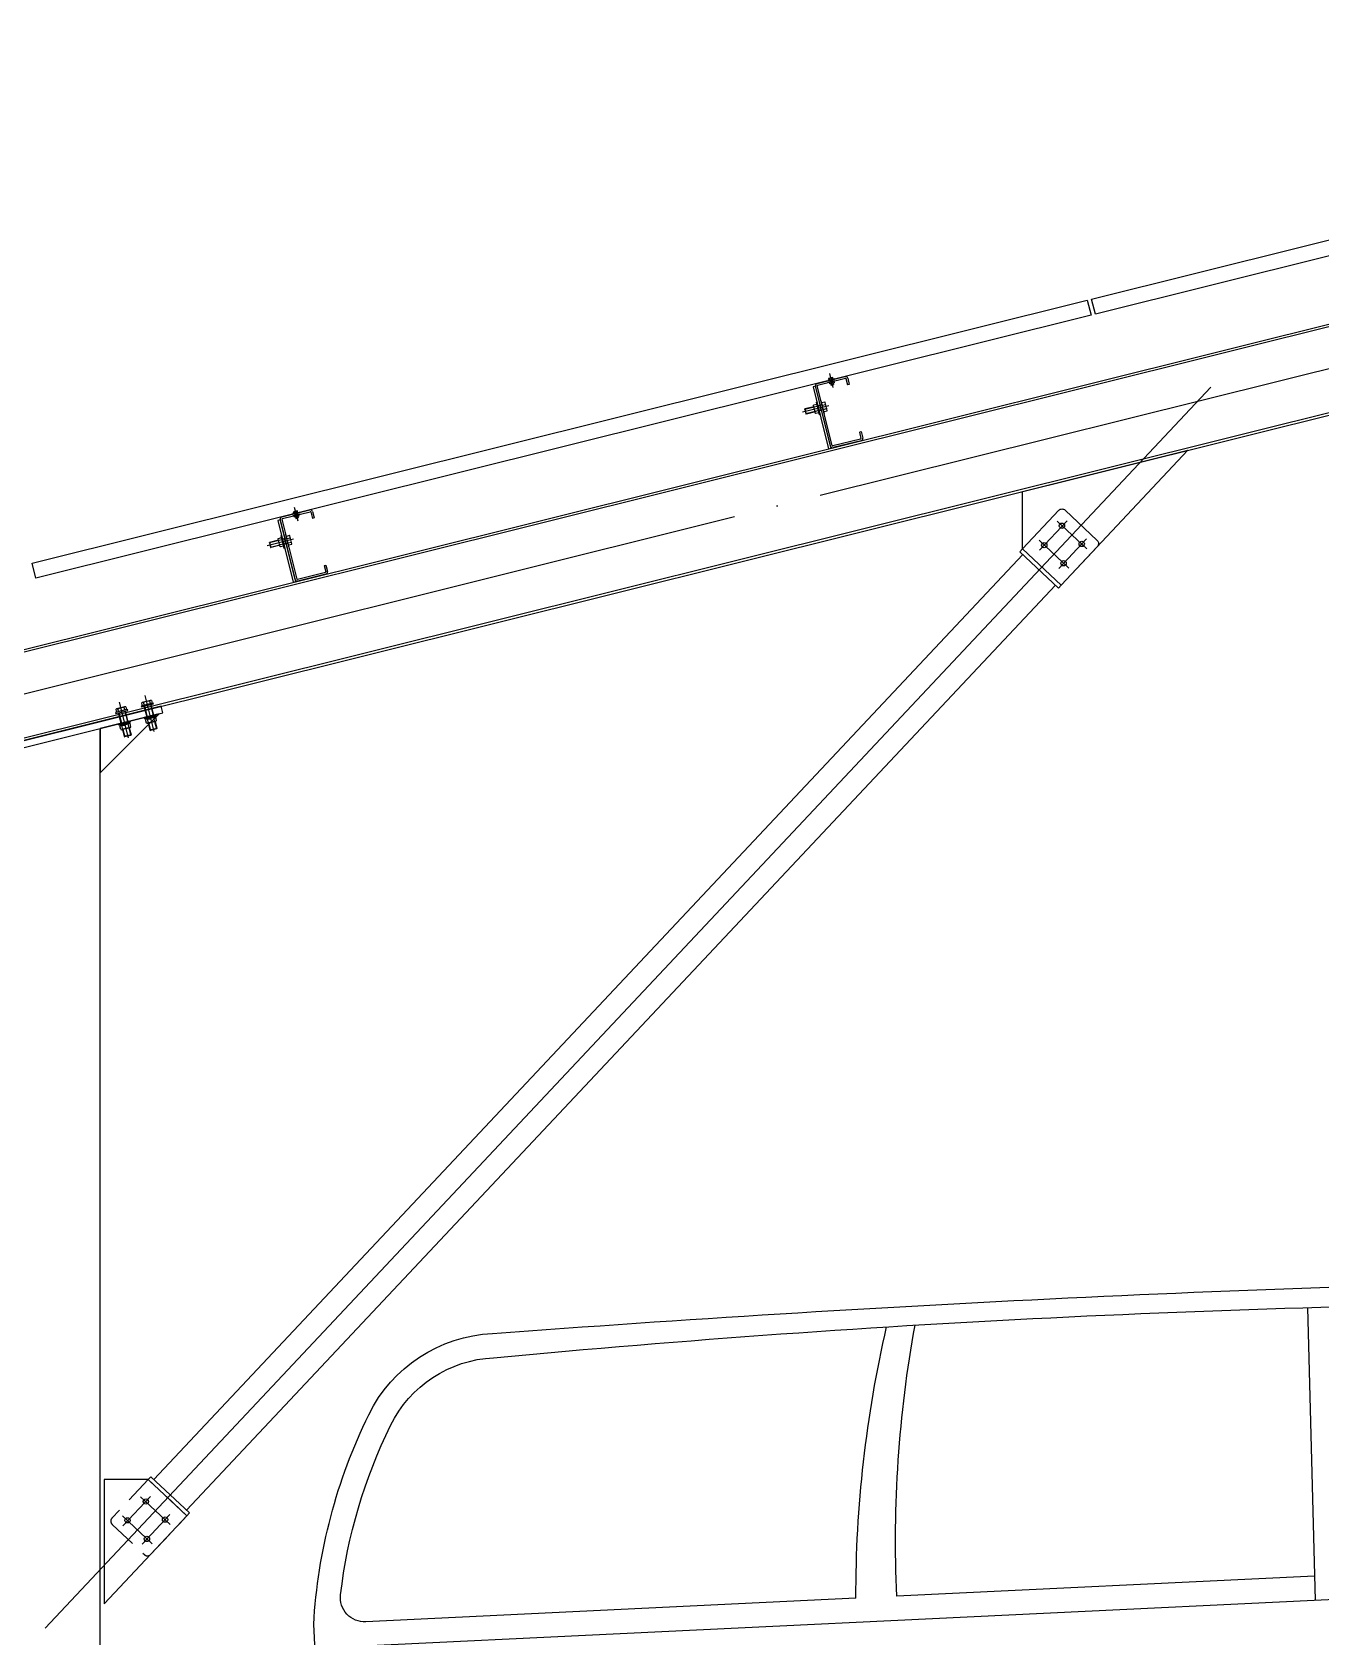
# Model space of a CAD drawing. Header units: millimetres. Extents: x 10297564 to 11610295, y -9287743 to -8409454.
# Drawn here: x 10685018 to 10694441, y -9240458 to -9228722 of the extents above; entities that cross this region are included whole.
import ezdxf

# ---------------------------------------------------------------- set-up
doc = ezdxf.new("R2010")
doc.units = ezdxf.units.MM
doc.header["$LTSCALE"] = 100
for name, pattern in [('CEN', [62, 60, -1, 0, -1]), ('CEN1', [22, 15, -3, 1, -3]), ('HIDDEN2', [4.7625, 3.175, -1.5875])]:
    doc.linetypes.add(name, pattern=pattern)
for name, color, linetype in [('0-TEXT', 7, 'Continuous'), ('BOLT', 210, 'Continuous'), ('CEN', 1, 'CEN1'), ('dim', 7, 'Continuous'), ('H형강', 3, 'Continuous'), ('module', 5, 'Continuous'), ('PLATE', 6, 'Continuous'), ('TEXTLINE', 1, 'Continuous'), ('원형강관', 4, 'Continuous'), ('태양광', 255, 'Continuous')]:
    doc.layers.add(name, color=color, linetype=linetype)
doc.styles.add('돋음', font='Dotum.ttf')
doc.dimstyles.new('NDIM-150', dxfattribs={"dimscale": 75, "dimtxt": 3.5, "dimasz": 1, "dimexe": 2, "dimexo": 1, "dimgap": 1, "dimtad": 1, "dimdec": 0, "dimzin": 0, "dimdsep": 46, "dimtxsty": '돋음', "dimblk": 'dotk', "dimcen": 2, "dimdle": 2, "dimclrd": 4, "dimclre": 4, "dimclrt": 7, "dimadec": 0, "dimazin": 0, "dimtfac": 1, "dimtdec": 0, "dimtix": 1, "dimtmove": 2, "dimatfit": 3, "dimldrblk": 'DIMDOT', "dimfxl": 1, "dimtolj": 1, "dimtzin": 0, "dimlwd": -1, "dimlwe": -1, "dimarcsym": 0})

# ---------------------------------------------------------------- blocks, each defined once
blk = doc.blocks.new('A$C2c34d84e')
for p, q in [((1780.6, 2042.6), (1794.6, 1378.9)), ((1793.5, 1433.9), (2741.1, 1433.9)), ((2834.1, 1433.9), (3945.8, 1433.9)), ((4064.2, 1433.9), (4064.2, 1031.6)), ((49.5, 1378.9), (4064.2, 1378.9))]:
    blk.add_line(p, q)
for centre, radius, start, end in [((2321.8, -45365.5), 47456.1, 88.42278, 91.57722), ((2321.8, -26277.2), 28325, 87.3569, 92.6431), ((26.7, 1431.1), 2714.4, 0.0591, 13.0865), ((122.6, 1307.7), 2714.4, 2.6636, 15.7561), ((3628, 1742.8), 329.9, 28.9408, 90), ((3628, 1742.8), 274.9, 28.9408, 90), ((2835.4, 1304.5), 1235.5, 6.0088, 28.9408), ((2835.4, 1304.5), 1180.5, 9.4251, 28.9408), ((3945.8, 1488.8), 55, 270, 9.4251)]:
    blk.add_arc(centre, radius, start, end)
blk = doc.blocks.new('A$C408A3C2D')
at = {"layer": '0-TEXT', "color": 1}
for p, q in [((0.9, 15.4), (0, 8.2)), ((2, 8), (0, 8.2)), ((1.9, 7.4), (0.9, 0)), ((1.9, 7.4), (3.9, 7.2)), ((2.9, 15.4), (2, 8)), ((2.9, 0), (3.9, 7.2))]:
    blk.add_line(p, q, dxfattribs=at)
for points in [[(2.9, 7.3), (2.9, 15.4), (0.9, 15.4)], [(0.9, 8.1), (0.9, 0), (2.9, 0)]]:
    blk.add_lwpolyline(points, dxfattribs=at)
blk = doc.blocks.new('M16-70L-1')
at = {"layer": 'BOLT', "color": 8}
for p, q in [((-50731.9, 395004), (-50729.8, 394998)), ((-50712, 395012.1), (-50730.1, 395005.5)), ((-50707.4, 395006.2), (-50729.8, 394998)), ((-50727.9, 395006.3), (-50725.5, 394999.6)), ((-50725.4, 394997.4), (-50716.8, 394973.9)), ((-50724.4, 394997.7), (-50715.8, 394974.2)), ((-50714.2, 395011.3), (-50711.8, 395004.6)), ((-50711.4, 395002.5), (-50702.8, 394979)), ((-50710.4, 395002.8), (-50701.8, 394979.3)), ((-50709.6, 395012.1), (-50707.4, 395006.2)), ((-50696.5, 394976.2), (-50718.9, 394968)), ((-50716, 394960), (-50718.9, 394968)), ((-50716.1, 394971.9, 0), (-50716.1, 394971.9, 0)), ((-50715.1, 394972.2, 0), (-50715.1, 394972.2, 0)), ((-50711.3, 394960.8), (-50714.5, 394969.6)), ((-50695.5, 394966.5), (-50713.5, 394960)), ((-50712, 394960.5, 0), (-50706.4, 394945.1)), ((-50711, 394960.9, 0), (-50705, 394944.4)), ((-50702.1, 394977, 0), (-50702.1, 394977, 0)), ((-50701.1, 394977.3, 0), (-50701.1, 394977.3, 0)), ((-50697.6, 394965.8), (-50700.8, 394974.6)), ((-50698, 394965.6, 0), (-50692, 394949.2)), ((-50697, 394966, 0), (-50691.3, 394950.5)), ((-50693.6, 394968.1), (-50696.5, 394976.2)), ((-50691.3, 394950.5), (-50706.4, 394945.1)), ((-50706.4, 394945.1), (-50705, 394944.4)), ((-50692, 394949.2), (-50705, 394944.4)), ((-50691.3, 394950.5), (-50692, 394949.2))]:
    blk.add_line(p, q, dxfattribs=at)
for points in [[(-50731.8, 394997.3), (-50731, 394995.3), (-50704.7, 395004.9), (-50705.5, 395006.9)], [(-50722.5, 394971.8), (-50721.8, 394969.8), (-50695.4, 394979.4), (-50696.2, 394981.4)]]:
    blk.add_lwpolyline(points, close=True, dxfattribs=at)
for centre, radius, start, end in [((-50728.8, 395002.2), 3.57, 71.1418, 150.2499), ((-50709.2, 394976.3), 34.6, 97.717, 122.2531), ((-50710.8, 395008.7), 3.57, 69.7253, 148.8334), ((-50714.7, 394963.3), 3.57, 249.7253, 328.8334), ((-50716.3, 394995.8), 34.6, 277.717, 302.2531), ((-50696.7, 394969.9), 3.57, 251.1418, 330.2499)]:
    blk.add_arc(centre, radius, start, end, dxfattribs=at)
at = {"layer": 'CEN'}
blk.add_line((-50725.7, 395021.7), (-50697, 394942.8, 0), dxfattribs=at)
at = {"layer": 'BOLT', "color": 8, "xscale": 1.333333333333333, "yscale": 1.333333333333333, "zscale": 1.333333333333333, "rotation": 289.9875833299714}
blk.add_blockref('A$C408A3C2D', (-50718.8, 394972.2), dxfattribs=at)
blk = doc.blocks.new('M12-50L-1')
at = {"layer": 'CEN', "color": 1, "extrusion": (3.14065e-05, -8.8997e-05, 1)}
blk.add_line((10603646.8, -9122705.5, 0), (10603588.9, -9122726.6, 0), dxfattribs=at)
at = {"layer": '태양광', "extrusion": (3.14065e-05, -8.8997e-05, 1)}
for p, q in [((10603613.6, -9122712, 0), (10603593.2, -9122719.4, 0)), ((10603593.2, -9122719.4, 0), (10603593.6, -9122718.5, 0)), ((10603593.2, -9122719.4, 0), (10603596.8, -9122729.4, 0)), ((10603613.4, -9122711.3, 0), (10603593.6, -9122718.5, 0)), ((10603593.6, -9122718.5, 0), (10603597.7, -9122729.8, 0)), ((10603630.5, -9122705.1, 0), (10603621.8, -9122708.2, 0)), ((10603626.3, -9122707.4, 0), (10603622.1, -9122708.9, 0)), ((10603629.9, -9122717.3, 0), (10603625.7, -9122718.9, 0)), ((10603634.6, -9122716.4, 0), (10603625.9, -9122719.5, 0)), ((10603626.7, -9122706.5, 0), (10603626.3, -9122707.4, 0)), ((10603626.3, -9122707.4, 0), (10603629.9, -9122717.3, 0)), ((10603629.9, -9122717.3, 0), (10603630.8, -9122717.7, 0)), ((10603617.2, -9122721.9, 0), (10603596.8, -9122729.4, 0)), ((10603596.8, -9122729.4, 0), (10603597.7, -9122729.8, 0)), ((10603617.5, -9122722.6, 0), (10603597.7, -9122729.8, 0))]:
    blk.add_line(p, q, dxfattribs=at)
at = {"layer": '태양광', "extrusion": (3.14065e-05, -8.8997e-05, 1), "elevation": 1132.1}
for points in [[(10603612.2, -9122708, -0.414214), (10603612.5, -9122707.3), (10603619.1, -9122704.9, -0.414214), (10603619.7, -9122705.2)], [(10603626.2, -9122723.1, -0.414214), (10603625.9, -9122723.7), (10603619.3, -9122726.1, -0.414214), (10603618.7, -9122725.8), (10603612.2, -9122708)], [(10603621.1, -9122709, -0.414214), (10603620.8, -9122709.6), (10603614.2, -9122712, -0.414214), (10603613.5, -9122711.7)], [(10603613.9, -9122712.7, -0.414214), (10603614.2, -9122712)], [(10603624.5, -9122718.4, -0.414214), (10603624.2, -9122719), (10603617.6, -9122721.4, -0.414214), (10603617, -9122721.1)], [(10603620.8, -9122709.6, -0.414214), (10603621.4, -9122709.9)], [(10603624.2, -9122719, -0.414214), (10603624.8, -9122719.3)], [(10603637.7, -9122698.7, 0.414214), (10603637.1, -9122698.4), (10603630.5, -9122700.8, 0.414214), (10603630.2, -9122701.4)], [(10603631.6, -9122705.2, 0.414214), (10603632.2, -9122705.5), (10603638.8, -9122703.1, 0.414214), (10603639.1, -9122702.4)], [(10603632.2, -9122705.5, 0.414214), (10603631.9, -9122706.1)], [(10603635, -9122714.6, 0.414214), (10603635.6, -9122714.9), (10603642.2, -9122712.5, 0.414214), (10603642.5, -9122711.8)], [(10603635.6, -9122714.9, 0.414214), (10603635.3, -9122715.5)], [(10603636.7, -9122719.3, 0.414214), (10603637.4, -9122719.6), (10603643.9, -9122717.2, 0.414214), (10603644.2, -9122716.5), (10603637.7, -9122698.7)], [(10603639.4, -9122703.4, 0.414214), (10603638.8, -9122703.1)], [(10603642.9, -9122712.8, 0.414214), (10603642.2, -9122712.5)], [(10603617.3, -9122722.1, -0.414214), (10603617.6, -9122721.4)]]:
    blk.add_lwpolyline(points, format="xyb", dxfattribs=at)
for points in [[(10603618.8, -9122699.7), (10603629, -9122727.9), (10603628.1, -9122728.3), (10603617.8, -9122700.1)], [(10603627.4, -9122696.6), (10603637.7, -9122724.8), (10603638.6, -9122724.4), (10603628.3, -9122696.2)]]:
    blk.add_lwpolyline(points, close=True, dxfattribs=at)
blk = doc.blocks.new('C-150X50X20X3.2T')
at = {"layer": '태양광', "color": 6, "extrusion": (3.24347e-05, -8.86228e-05, 1)}
for p, q in [((11610742, -9049860.1, -12.4), (11610694.1, -9049728.6, 0)), ((11610697.1, -9049722.2, -12.4), (11610758.1, -9049700, 0)), ((11610745.8, -9049858.8, -12.4), (11610697.9, -9049727.2, 0)), ((11610698.5, -9049725.9, -12.4), (11610759.6, -9049703.7, -12.4)), ((11610760.8, -9049704.3, 0), (11610766, -9049718.4, 0)), ((11610764.6, -9049702.9, 0), (11610769.7, -9049717, 0)), ((11610769.7, -9049717, 0), (11610766, -9049718.4, 0)), ((11610808.1, -9049837.1, -24.9), (11610747, -9049859.4, -24.9)), ((11610809.5, -9049840.9, -24.9), (11610748.4, -9049863.1, -24.9))]:
    blk.add_line(p, q, dxfattribs=at)
at = {"layer": '태양광', "color": 6}
for p, q in [((11610803.6, -9049821.8, -12.4), (11610807.3, -9049820.4, -12.4)), ((11610803.6, -9049821.8, -12.4), (11610808.7, -9049835.9, -12.4)), ((11610807.3, -9049820.4, -12.4), (11610812.5, -9049834.5, -12.4))]:
    blk.add_line(p, q, dxfattribs=at)
at = {"layer": '태양광', "color": 6, "extrusion": (3.24347e-05, -8.86228e-05, 1)}
for centre, radius, start, end in [((11610698.8, -9049726.8, 1166.2), 5, 110, 200), ((11610698.8, -9049726.8, 1166.2), 1, 110, 200), ((11610759.9, -9049704.6, 1166.2), 5, 20, 110), ((11610759.9, -9049704.6, 1166.2), 1, 20, 110), ((11610807.8, -9049836.1, 1153.7), 1, 290, 20), ((11610807.8, -9049836.1, 1153.7), 5, 290, 20), ((11610746.7, -9049858.4, 1153.7), 5, 200, 290), ((11610746.7, -9049858.4, 1153.7), 1, 200, 290)]:
    blk.add_arc(centre, radius, start, end, dxfattribs=at)
blk = doc.blocks.new('dotk')
blk.add_line((-3, 0), (3, 0))
at = {"const_width": 0.75}
blk.add_lwpolyline([(-0.375, 0, 1), (0.375, 0, 1)], format="xyb", close=True, dxfattribs=at)
blk = doc.blocks.new('*D1257')
at = {"layer": 'defpoints', "color": 0, "linetype": 'ByBlock', "ltscale": 1.8, "transparency": 16777216}
for p in [(10690182.2, -10084938.9), (10687791.4, -10085535), (10692369, -10087957.1), (10680589.9, -10089691.6), (10690182.2, -10089691.6)]:
    blk.add_point(p, dxfattribs=at)
at = {"layer": 'dim', "color": 4, "ltscale": 1.8, "transparency": 16777216}
for p, q in [((10690255, -10084920.8), (10691952, -10084497.6)), ((10690257.2, -10089691.6), (10692589.7, -10089691.6))]:
    blk.add_line(p, q, dxfattribs=at)
blk.add_arc((10671120.1, -10089691.6), 21319.6, 0.2017, 13.79844, dxfattribs=at)
at = {"layer": 'dim', "color": 4, "linetype": 'ByBlock', "ltscale": 1.8, "transparency": 16777216}
for p, xscale, yscale, zscale, rotation in [((10691806.4, -10084533.9), 75, 75, 75, 103.8992199289969), ((10692439.7, -10089691.6), 75.00000000000001, 75.00000000000001, 75.00000000000001, 270.1009154271232)]:
    blk.add_blockref('dotk', p, dxfattribs=dict(at, xscale=xscale, yscale=yscale, zscale=zscale, rotation=rotation))
at = {"layer": 'dim', "color": 7, "linetype": 'ByBlock', "ltscale": 1.8, "transparency": 16777216, "insert": (10692485.5, -10087068.3), "char_height": 262.5, "attachment_point": 5, "rotation": 277.0001, "style": '돋음'}
blk.add_mtext('\\A1;14°', dxfattribs=at)
blk = doc.blocks.new('DIMDOT')
blk.add_line((-1.5, 0), (1.5, 0))
blk.add_circle((0, 0), 0.75)
blk = doc.blocks.new('측면화갣')
at = {"layer": 'CEN', "linetype": 'CEN'}
for p, q in [((10681160.3, -10087479.5, 19.5), (10689758.6, -10085335.7, 19.5)), ((10685420.2, -10088546.6), (10688061.4, -10085734.6))]:
    blk.add_line(p, q, dxfattribs=at)
at = {"layer": 'CEN', "color": 1}
for p, q in [((10687197.6, -10085703.8, 0), (10687205.4, -10085735, 0)), ((10687197.6, -10085703.8, 0), (10687205.4, -10085735, 0)), ((10685984.7, -10086006.2, 0), (10685992.5, -10086037.4, 0))]:
    blk.add_line(p, q, dxfattribs=at)
at = {"layer": 'CEN'}
for p, q in [((10687673.2, -10086104.2, -13.8), (10687736.2, -10086037.1, -13.8)), ((10687713.6, -10086037.8, -13.8), (10687780.6, -10086100.8, -13.8)), ((10687672.5, -10086081.5, -13.8), (10687739.5, -10086144.5, -13.8)), ((10687716.9, -10086145.2, -13.8), (10687779.9, -10086078.2, -13.8)), ((10685659.3, -10088248.2), (10685596.3, -10088315.2)), ((10685636.7, -10088248.9), (10685703.8, -10088311.9)), ((10685703, -10088289.2), (10685640.1, -10088356.3)), ((10685595.6, -10088292.6), (10685662.7, -10088355.6))]:
    blk.add_line(p, q, dxfattribs=at)
at = {"layer": 'H형강'}
for p, q in [((10681136.7, -10087384.9, 19.5), (10689735, -10085241.1, 19.5)), ((10681138, -10087390.2, 19.5), (10689736.4, -10085246.4, 19.5)), ((10681183.7, -10087573.6, 19.5), (10689782.1, -10085429.8, 19.5)), ((10681185.1, -10087578.9, 19.5), (10689783.4, -10085435.1, 19.5))]:
    blk.add_line(p, q, dxfattribs=at)
at = {"layer": 'module', "color": 170}
for points in [[(10690190.7, -10084972.9), (10687799.9, -10085569), (10687791.4, -10085535), (10690182.2, -10084938.9)], [(10687790.2, -10085571.4), (10685399.4, -10086167.5), (10685390.9, -10086133.5), (10687781.7, -10085537.4)]]:
    blk.add_lwpolyline(points, close=True, dxfattribs=at)
at = {"layer": 'PLATE', "elevation": -13.8}
for points in [[(10687722.4, -10086183.3), (10687634.9, -10086101.1), (10687634.9, -10085970.7), (10688009.8, -10085877.2), (10687722.4, -10086183.3)], [(10687722.4, -10086183.3), (10687716.2, -10086189.8), (10687628.7, -10086107.7), (10687634.9, -10086101.1), (10687722.4, -10086183.3)]]:
    blk.add_lwpolyline(points, dxfattribs=at)
blk.add_lwpolyline([(10687634.9, -10086101.1), (10687717, -10086013.6, -0.414214), (10687731.2, -10086013.2), (10687804.1, -10086081.7, -0.414214), (10687804.5, -10086095.8), (10687722.4, -10086183.3)], format="xyb", close=True, dxfattribs=at)
blk.add_lwpolyline([(10685081.1, -10086607.4), (10685085, -10086622.9), (10685687.1, -10086472.8), (10685683.3, -10086457.3)], close=True, dxfattribs=at)
at = {"layer": 'PLATE'}
for points in [[(10685545.3, -10086508.2), (10685545.3, -10086608.5), (10685678.6, -10086474.9), (10685545.3, -10086508.2)], [(10685553.9, -10088491.9), (10685741.3, -10088292.3), (10685653.9, -10088210.1), (10685553.9, -10088210.1), (10685553.9, -10088491.9)], [(10685741.3, -10088292.3), (10685747.5, -10088285.7), (10685660, -10088203.6), (10685653.9, -10088210.1), (10685741.3, -10088292.3)]]:
    blk.add_lwpolyline(points, dxfattribs=at)
at = {"layer": 'PLATE', "linetype": 'HIDDEN2', "ltscale": 0.2}
blk.add_lwpolyline([(10685653.9, -10088210.1), (10685571.7, -10088297.6, 0.414214), (10685572.2, -10088311.7), (10685645.1, -10088380.2, 0.414214), (10685659.2, -10088379.8), (10685741.3, -10088292.3)], format="xyb", close=True, dxfattribs=at)
at = {"layer": 'PLATE'}
for centre in [(10687724.1, -10086048.5, -13.8), (10687684.1, -10086092.5, -13.8), (10687769, -10086089.8, -13.8), (10687727.9, -10086133.6, -13.8), (10685648.4, -10088259.8), (10685607, -10088302.5), (10685692.1, -10088300.9), (10685651, -10088344.6)]:
    blk.add_circle(centre, 6, dxfattribs=at)
at = {"layer": '원형강관'}
for p, q in [((10685666.7, -10088209.9), (10687635.4, -10086114)), ((10685740.8, -10088279.4), (10687709.5, -10086183.5)), ((10685545.3, -10089991.4), (10685545.3, -10086508.2))]:
    blk.add_line(p, q, dxfattribs=at)
at = {"layer": '태양광'}
for p, q in [((10687198.3, -10085718.9, 0), (10687199.1, -10085722, 0)), ((10687198.8, -10085720.9, 0), (10687199.2, -10085721.1, 0)), ((10687199.2, -10085721.1, 0), (10687204.3, -10085719.9, 0)), ((10687199.2, -10085721.1, 0), (10687199.4, -10085722, 0)), ((10687200.2, -10085726.4, 0), (10687200.9, -10085729.4, 0)), ((10687200.5, -10085726.3, 0), (10687201.3, -10085729.6, 0)), ((10687200.9, -10085729.4, 0), (10687206.7, -10085727.9, 0)), ((10687201.3, -10085729.6, 0), (10687200.9, -10085729.4, 0)), ((10687201.3, -10085729.6, 0), (10687206.5, -10085728.3, 0)), ((10687204.1, -10085717.5, 0), (10687204.9, -10085720.6, 0)), ((10687204.3, -10085719.9, 0), (10687204.6, -10085719.4, 0)), ((10687204.3, -10085719.9, 0), (10687204.6, -10085720.7, 0)), ((10687205.6, -10085725, 0), (10687206.5, -10085728.3, 0)), ((10687206, -10085725, 0), (10687206.7, -10085727.9, 0)), ((10687206.5, -10085728.3, 0), (10687206.7, -10085727.9, 0)), ((10685985.4, -10086021.3, 0), (10685986.2, -10086024.5, 0)), ((10685985.9, -10086023.3, 0), (10685986.3, -10086023.5, 0)), ((10685986.3, -10086023.5, 0), (10685991.5, -10086022.3, 0)), ((10685986.3, -10086023.5, 0), (10685986.5, -10086024.4, 0)), ((10685987.3, -10086028.8, 0), (10685988, -10086031.8, 0)), ((10685987.6, -10086028.7, 0), (10685988.5, -10086032, 0)), ((10685988, -10086031.8, 0), (10685993.9, -10086030.3, 0)), ((10685988.5, -10086032, 0), (10685988, -10086031.8, 0)), ((10685988.5, -10086032, 0), (10685993.6, -10086030.7, 0)), ((10685991.3, -10086019.9, 0), (10685992, -10086023, 0)), ((10685991.5, -10086022.3, 0), (10685991.7, -10086021.8, 0)), ((10685991.5, -10086022.3, 0), (10685991.7, -10086023.1, 0)), ((10685992.8, -10086027.4, 0), (10685993.6, -10086030.7, 0)), ((10685993.1, -10086027.4, 0), (10685993.9, -10086030.3, 0)), ((10685993.6, -10086030.7, 0), (10685993.9, -10086030.3, 0))]:
    blk.add_line(p, q, dxfattribs=at)
at = {"layer": '태양광', "color": 3, "elevation": -4.8}
for points in [[(10687160.3, -10085734), (10687195.3, -10085874.3), (10687201.1, -10085872.8), (10687166.1, -10085732.6), (10687160.3, -10085734)], [(10685947.5, -10086036.4), (10685982.4, -10086176.7), (10685988.2, -10086175.2), (10685953.3, -10086035), (10685947.5, -10086036.4)]]:
    blk.add_lwpolyline(points, dxfattribs=at)
at = {"layer": '태양광', "elevation": 0}
for points in [[(10687193.9, -10085720), (10687208.5, -10085716.4), (10687208.4, -10085715.9), (10687193.8, -10085719.5), (10687193.9, -10085720)], [(10687194.7, -10085723.1), (10687209.3, -10085719.5), (10687209.4, -10085720), (10687194.8, -10085723.6), (10687194.7, -10085723.1)], [(10687204.7, -10085712.7), (10687195.5, -10085715), (10687195.5, -10085715), (10687195.5, -10085715), (10687195.4, -10085715), (10687195.4, -10085715.1), (10687195.4, -10085715.1), (10687195.4, -10085715.1), (10687195.4, -10085715.1), (10687195.3, -10085715.2), (10687195.3, -10085715.2), (10687195.3, -10085715.2), (10687195.3, -10085715.2), (10687195.3, -10085715.3), (10687195.3, -10085715.3), (10687196.2, -10085718.7), (10687196.2, -10085718.7), (10687196.2, -10085718.8), (10687196.2, -10085718.8), (10687196.2, -10085718.8), (10687196.3, -10085718.8), (10687196.3, -10085718.9), (10687196.3, -10085718.9), (10687196.4, -10085718.9), (10687196.4, -10085718.9), (10687196.4, -10085718.9), (10687196.4, -10085718.9), (10687196.5, -10085718.9)], [(10687207.7, -10085724.5), (10687198.5, -10085726.8), (10687198.4, -10085726.8), (10687198.4, -10085726.8), (10687198.4, -10085726.8), (10687198.3, -10085726.8), (10687198.3, -10085726.8), (10687198.3, -10085726.8), (10687198.3, -10085726.8), (10687198.2, -10085726.8), (10687198.2, -10085726.8), (10687198.2, -10085726.7), (10687198.2, -10085726.7), (10687198.2, -10085726.7), (10687198.2, -10085726.7), (10687197.3, -10085723.3), (10687197.3, -10085723.2), (10687197.3, -10085723.2), (10687197.3, -10085723.2), (10687197.3, -10085723.1), (10687197.3, -10085723.1), (10687197.3, -10085723.1), (10687197.4, -10085723), (10687197.4, -10085723), (10687197.4, -10085723), (10687197.4, -10085723), (10687197.5, -10085723), (10687197.5, -10085723)], [(10687198.4, -10085718.4), (10687198.5, -10085718.4), (10687198.5, -10085718.4), (10687198.5, -10085718.4), (10687198.5, -10085718.3), (10687198.5, -10085718.3), (10687198.6, -10085718.3), (10687198.6, -10085718.3), (10687198.6, -10085718.2), (10687198.6, -10085718.2), (10687198.6, -10085718.2), (10687198.6, -10085718.2), (10687198.6, -10085718.1), (10687198.6, -10085718.1), (10687197.8, -10085714.7), (10687197.7, -10085714.7), (10687197.7, -10085714.6), (10687197.7, -10085714.6), (10687197.7, -10085714.6), (10687197.7, -10085714.6), (10687197.7, -10085714.6), (10687197.6, -10085714.5), (10687197.6, -10085714.5), (10687197.6, -10085714.5), (10687197.5, -10085714.5), (10687197.5, -10085714.5), (10687197.5, -10085714.5), (10687197.5, -10085714.5)], [(10687197.9, -10085714.4), (10687197.9, -10085714.4), (10687197.9, -10085714.4), (10687197.9, -10085714.4), (10687197.8, -10085714.5), (10687197.8, -10085714.5), (10687197.8, -10085714.5), (10687197.8, -10085714.5), (10687197.8, -10085714.6), (10687197.8, -10085714.6), (10687197.8, -10085714.6), (10687197.8, -10085714.6), (10687197.8, -10085714.7), (10687197.8, -10085714.7)], [(10687198.6, -10085718.1), (10687198.6, -10085718.1), (10687198.6, -10085718.2), (10687198.6, -10085718.2), (10687198.7, -10085718.2), (10687198.7, -10085718.2), (10687198.7, -10085718.2), (10687198.7, -10085718.3), (10687198.8, -10085718.3), (10687198.8, -10085718.3), (10687198.8, -10085718.3), (10687198.8, -10085718.3), (10687198.9, -10085718.3), (10687198.9, -10085718.3)], [(10687199.4, -10085722.5), (10687199.5, -10085722.5), (10687199.5, -10085722.5), (10687199.5, -10085722.5), (10687199.6, -10085722.5), (10687199.6, -10085722.5), (10687199.6, -10085722.5), (10687199.6, -10085722.5), (10687199.7, -10085722.5), (10687199.7, -10085722.5), (10687199.7, -10085722.6), (10687199.7, -10085722.6), (10687199.7, -10085722.6), (10687199.7, -10085722.7), (10687200.6, -10085726.1), (10687200.6, -10085726.1), (10687200.6, -10085726.1), (10687200.6, -10085726.1), (10687200.6, -10085726.2), (10687200.6, -10085726.2), (10687200.6, -10085726.2), (10687200.6, -10085726.3), (10687200.5, -10085726.3), (10687200.5, -10085726.3), (10687200.5, -10085726.3), (10687200.5, -10085726.3), (10687200.4, -10085726.3), (10687200.4, -10085726.4)], [(10687199.7, -10085722.7), (10687199.7, -10085722.6), (10687199.7, -10085722.6), (10687199.7, -10085722.6), (10687199.7, -10085722.5), (10687199.8, -10085722.5), (10687199.8, -10085722.5), (10687199.8, -10085722.5), (10687199.8, -10085722.4), (10687199.8, -10085722.4), (10687199.8, -10085722.4), (10687199.9, -10085722.4), (10687199.9, -10085722.4), (10687199.9, -10085722.4)], [(10687200.9, -10085726.2), (10687200.9, -10085726.2), (10687200.8, -10085726.2), (10687200.8, -10085726.2), (10687200.8, -10085726.2), (10687200.7, -10085726.2), (10687200.7, -10085726.2), (10687200.7, -10085726.2), (10687200.7, -10085726.2), (10687200.6, -10085726.2), (10687200.6, -10085726.1), (10687200.6, -10085726.1), (10687200.6, -10085726.1), (10687200.6, -10085726.1)], [(10687203.3, -10085717.2), (10687203.3, -10085717.2), (10687203.3, -10085717.2), (10687203.4, -10085717.2), (10687203.4, -10085717.1), (10687203.4, -10085717.1), (10687203.4, -10085717.1), (10687203.4, -10085717.1), (10687203.4, -10085717), (10687203.5, -10085717), (10687203.5, -10085717), (10687203.5, -10085716.9), (10687203.5, -10085716.9), (10687203.5, -10085716.9), (10687202.6, -10085713.5), (10687202.6, -10085713.5), (10687202.6, -10085713.4), (10687202.6, -10085713.4), (10687202.6, -10085713.4), (10687202.5, -10085713.4), (10687202.5, -10085713.3), (10687202.5, -10085713.3), (10687202.5, -10085713.3), (10687202.4, -10085713.3), (10687202.4, -10085713.3), (10687202.4, -10085713.3), (10687202.3, -10085713.3), (10687202.3, -10085713.3)], [(10687202.8, -10085713.2), (10687202.8, -10085713.2), (10687202.7, -10085713.2), (10687202.7, -10085713.2), (10687202.7, -10085713.2), (10687202.7, -10085713.3), (10687202.6, -10085713.3), (10687202.6, -10085713.3), (10687202.6, -10085713.3), (10687202.6, -10085713.4), (10687202.6, -10085713.4), (10687202.6, -10085713.4), (10687202.6, -10085713.5), (10687202.6, -10085713.5)], [(10687203.5, -10085716.9), (10687203.5, -10085716.9), (10687203.5, -10085716.9), (10687203.5, -10085717), (10687203.5, -10085717), (10687203.5, -10085717), (10687203.6, -10085717), (10687203.6, -10085717), (10687203.6, -10085717.1), (10687203.6, -10085717.1), (10687203.7, -10085717.1), (10687203.7, -10085717.1), (10687203.7, -10085717.1), (10687203.8, -10085717.1)], [(10687204.3, -10085721.3), (10687204.3, -10085721.3), (10687204.3, -10085721.3), (10687204.4, -10085721.3), (10687204.4, -10085721.3), (10687204.4, -10085721.3), (10687204.5, -10085721.3), (10687204.5, -10085721.3), (10687204.5, -10085721.3), (10687204.5, -10085721.3), (10687204.6, -10085721.4), (10687204.6, -10085721.4), (10687204.6, -10085721.4), (10687204.6, -10085721.4), (10687205.4, -10085724.8), (10687205.4, -10085724.9), (10687205.4, -10085724.9), (10687205.4, -10085724.9), (10687205.4, -10085725), (10687205.4, -10085725), (10687205.4, -10085725), (10687205.4, -10085725), (10687205.4, -10085725.1), (10687205.4, -10085725.1), (10687205.3, -10085725.1), (10687205.3, -10085725.1), (10687205.3, -10085725.1), (10687205.3, -10085725.1)], [(10687204.6, -10085721.4), (10687204.6, -10085721.4), (10687204.6, -10085721.4), (10687204.6, -10085721.4), (10687204.6, -10085721.3), (10687204.6, -10085721.3), (10687204.6, -10085721.3), (10687204.6, -10085721.2), (10687204.6, -10085721.2), (10687204.7, -10085721.2), (10687204.7, -10085721.2), (10687204.7, -10085721.2), (10687204.7, -10085721.2), (10687204.8, -10085721.1)], [(10687205.7, -10085716.6), (10687205.7, -10085716.6), (10687205.8, -10085716.6), (10687205.8, -10085716.5), (10687205.8, -10085716.5), (10687205.8, -10085716.5), (10687205.8, -10085716.5), (10687205.9, -10085716.5), (10687205.9, -10085716.4), (10687205.9, -10085716.4), (10687205.9, -10085716.4), (10687205.9, -10085716.3), (10687205.9, -10085716.3), (10687205.9, -10085716.3), (10687205, -10085712.9), (10687205, -10085712.9), (10687205, -10085712.8), (10687205, -10085712.8), (10687205, -10085712.8), (10687205, -10085712.8), (10687204.9, -10085712.7), (10687204.9, -10085712.7), (10687204.9, -10085712.7), (10687204.9, -10085712.7), (10687204.8, -10085712.7), (10687204.8, -10085712.7), (10687204.8, -10085712.7), (10687204.7, -10085712.7)], [(10687205.7, -10085725), (10687205.7, -10085725), (10687205.7, -10085725), (10687205.7, -10085725), (10687205.6, -10085725), (10687205.6, -10085725), (10687205.6, -10085725), (10687205.5, -10085725), (10687205.5, -10085725), (10687205.5, -10085724.9), (10687205.5, -10085724.9), (10687205.5, -10085724.9), (10687205.4, -10085724.9), (10687205.4, -10085724.8)], [(10687206.7, -10085720.7), (10687206.7, -10085720.7), (10687206.8, -10085720.7), (10687206.8, -10085720.7), (10687206.8, -10085720.7), (10687206.9, -10085720.7), (10687206.9, -10085720.7), (10687206.9, -10085720.7), (10687206.9, -10085720.7), (10687207, -10085720.7), (10687207, -10085720.8), (10687207, -10085720.8), (10687207, -10085720.8), (10687207, -10085720.8), (10687207.9, -10085724.2), (10687207.9, -10085724.3), (10687207.9, -10085724.3), (10687207.9, -10085724.3), (10687207.9, -10085724.4), (10687207.9, -10085724.4), (10687207.8, -10085724.4), (10687207.8, -10085724.4), (10687207.8, -10085724.5), (10687207.8, -10085724.5), (10687207.8, -10085724.5), (10687207.7, -10085724.5), (10687207.7, -10085724.5), (10687207.7, -10085724.5)], [(10685981.1, -10086022.4), (10685995.6, -10086018.8), (10685995.5, -10086018.3), (10685980.9, -10086021.9), (10685981.1, -10086022.4)], [(10685981.8, -10086025.5), (10685996.4, -10086021.9), (10685996.5, -10086022.4), (10685982, -10086026), (10685981.8, -10086025.5)], [(10685991.9, -10086015.1), (10685982.6, -10086017.4), (10685982.6, -10086017.4), (10685982.6, -10086017.4), (10685982.6, -10086017.4), (10685982.5, -10086017.5), (10685982.5, -10086017.5), (10685982.5, -10086017.5), (10685982.5, -10086017.5), (10685982.5, -10086017.6), (10685982.5, -10086017.6), (10685982.5, -10086017.6), (10685982.5, -10086017.6), (10685982.5, -10086017.7), (10685982.5, -10086017.7), (10685983.3, -10086021.1), (10685983.3, -10086021.1), (10685983.3, -10086021.2), (10685983.4, -10086021.2), (10685983.4, -10086021.2), (10685983.4, -10086021.2), (10685983.4, -10086021.3), (10685983.5, -10086021.3), (10685983.5, -10086021.3), (10685983.5, -10086021.3), (10685983.5, -10086021.3), (10685983.6, -10086021.3), (10685983.6, -10086021.3)], [(10685994.8, -10086026.9), (10685985.6, -10086029.2), (10685985.6, -10086029.2), (10685985.5, -10086029.2), (10685985.5, -10086029.2), (10685985.5, -10086029.2), (10685985.4, -10086029.2), (10685985.4, -10086029.2), (10685985.4, -10086029.2), (10685985.4, -10086029.2), (10685985.3, -10086029.2), (10685985.3, -10086029.1), (10685985.3, -10086029.1), (10685985.3, -10086029.1), (10685985.3, -10086029.1), (10685984.4, -10086025.7), (10685984.4, -10086025.6), (10685984.4, -10086025.6), (10685984.4, -10086025.6), (10685984.4, -10086025.5), (10685984.5, -10086025.5), (10685984.5, -10086025.5), (10685984.5, -10086025.4), (10685984.5, -10086025.4), (10685984.5, -10086025.4), (10685984.6, -10086025.4), (10685984.6, -10086025.4), (10685984.6, -10086025.4)], [(10685985.6, -10086020.8), (10685985.6, -10086020.8), (10685985.6, -10086020.8), (10685985.6, -10086020.8), (10685985.7, -10086020.7), (10685985.7, -10086020.7), (10685985.7, -10086020.7), (10685985.7, -10086020.7), (10685985.7, -10086020.6), (10685985.7, -10086020.6), (10685985.7, -10086020.6), (10685985.7, -10086020.6), (10685985.7, -10086020.5), (10685985.7, -10086020.5), (10685984.9, -10086017.1), (10685984.9, -10086017.1), (10685984.9, -10086017), (10685984.9, -10086017), (10685984.8, -10086017), (10685984.8, -10086017), (10685984.8, -10086017), (10685984.8, -10086016.9), (10685984.7, -10086016.9), (10685984.7, -10086016.9), (10685984.7, -10086016.9), (10685984.6, -10086016.9), (10685984.6, -10086016.9), (10685984.6, -10086016.9)], [(10685985.1, -10086016.8), (10685985, -10086016.8), (10685985, -10086016.8), (10685985, -10086016.8), (10685985, -10086016.9), (10685984.9, -10086016.9), (10685984.9, -10086016.9), (10685984.9, -10086016.9), (10685984.9, -10086017), (10685984.9, -10086017), (10685984.9, -10086017), (10685984.9, -10086017), (10685984.9, -10086017.1), (10685984.9, -10086017.1)], [(10685985.7, -10086020.5), (10685985.7, -10086020.5), (10685985.8, -10086020.6), (10685985.8, -10086020.6), (10685985.8, -10086020.6), (10685985.8, -10086020.6), (10685985.8, -10086020.6), (10685985.9, -10086020.7), (10685985.9, -10086020.7), (10685985.9, -10086020.7), (10685985.9, -10086020.7), (10685986, -10086020.7), (10685986, -10086020.7), (10685986, -10086020.7)], [(10685986.6, -10086024.9), (10685986.6, -10086024.9), (10685986.6, -10086024.9), (10685986.7, -10086024.9), (10685986.7, -10086024.9), (10685986.7, -10086024.9), (10685986.7, -10086024.9), (10685986.8, -10086024.9), (10685986.8, -10086024.9), (10685986.8, -10086025), (10685986.8, -10086025), (10685986.9, -10086025), (10685986.9, -10086025), (10685986.9, -10086025.1), (10685987.7, -10086028.5), (10685987.7, -10086028.5), (10685987.7, -10086028.5), (10685987.7, -10086028.5), (10685987.7, -10086028.6), (10685987.7, -10086028.6), (10685987.7, -10086028.6), (10685987.7, -10086028.7), (10685987.7, -10086028.7), (10685987.6, -10086028.7), (10685987.6, -10086028.7), (10685987.6, -10086028.7), (10685987.6, -10086028.7), (10685987.5, -10086028.8)], [(10685986.9, -10086025.1), (10685986.9, -10086025), (10685986.9, -10086025), (10685986.9, -10086025), (10685986.9, -10086024.9), (10685986.9, -10086024.9), (10685986.9, -10086024.9), (10685986.9, -10086024.9), (10685986.9, -10086024.8), (10685986.9, -10086024.8), (10685987, -10086024.8), (10685987, -10086024.8), (10685987, -10086024.8), (10685987.1, -10086024.8)], [(10685988, -10086028.6), (10685988, -10086028.6), (10685988, -10086028.6), (10685987.9, -10086028.6), (10685987.9, -10086028.6), (10685987.9, -10086028.6), (10685987.8, -10086028.6), (10685987.8, -10086028.6), (10685987.8, -10086028.6), (10685987.8, -10086028.6), (10685987.8, -10086028.5), (10685987.7, -10086028.5), (10685987.7, -10086028.5), (10685987.7, -10086028.5)], [(10685990.4, -10086019.6), (10685990.4, -10086019.6), (10685990.5, -10086019.6), (10685990.5, -10086019.6), (10685990.5, -10086019.5), (10685990.5, -10086019.5), (10685990.6, -10086019.5), (10685990.6, -10086019.5), (10685990.6, -10086019.4), (10685990.6, -10086019.4), (10685990.6, -10086019.4), (10685990.6, -10086019.3), (10685990.6, -10086019.3), (10685990.6, -10086019.3), (10685989.7, -10086015.9), (10685989.7, -10086015.9), (10685989.7, -10086015.8), (10685989.7, -10086015.8), (10685989.7, -10086015.8), (10685989.7, -10086015.8), (10685989.6, -10086015.7), (10685989.6, -10086015.7), (10685989.6, -10086015.7), (10685989.6, -10086015.7), (10685989.5, -10086015.7), (10685989.5, -10086015.7), (10685989.5, -10086015.7), (10685989.4, -10086015.7)], [(10685989.9, -10086015.6), (10685989.9, -10086015.6), (10685989.9, -10086015.6), (10685989.8, -10086015.6), (10685989.8, -10086015.6), (10685989.8, -10086015.7), (10685989.8, -10086015.7), (10685989.8, -10086015.7), (10685989.7, -10086015.7), (10685989.7, -10086015.8), (10685989.7, -10086015.8), (10685989.7, -10086015.8), (10685989.7, -10086015.9), (10685989.7, -10086015.9)], [(10685990.6, -10086019.3), (10685990.6, -10086019.3), (10685990.6, -10086019.3), (10685990.6, -10086019.4), (10685990.6, -10086019.4), (10685990.7, -10086019.4), (10685990.7, -10086019.4), (10685990.7, -10086019.4), (10685990.7, -10086019.5), (10685990.8, -10086019.5), (10685990.8, -10086019.5), (10685990.8, -10086019.5), (10685990.9, -10086019.5), (10685990.9, -10086019.5)], [(10685991.4, -10086023.7), (10685991.5, -10086023.7), (10685991.5, -10086023.7), (10685991.5, -10086023.7), (10685991.5, -10086023.7), (10685991.6, -10086023.7), (10685991.6, -10086023.7), (10685991.6, -10086023.7), (10685991.6, -10086023.7), (10685991.7, -10086023.7), (10685991.7, -10086023.8), (10685991.7, -10086023.8), (10685991.7, -10086023.8), (10685991.7, -10086023.8), (10685992.6, -10086027.2), (10685992.6, -10086027.3), (10685992.6, -10086027.3), (10685992.6, -10086027.3), (10685992.6, -10086027.4), (10685992.6, -10086027.4), (10685992.5, -10086027.4), (10685992.5, -10086027.4), (10685992.5, -10086027.5), (10685992.5, -10086027.5), (10685992.5, -10086027.5), (10685992.4, -10086027.5), (10685992.4, -10086027.5), (10685992.4, -10086027.5)], [(10685991.7, -10086023.8), (10685991.7, -10086023.8), (10685991.7, -10086023.8), (10685991.7, -10086023.8), (10685991.7, -10086023.7), (10685991.7, -10086023.7), (10685991.7, -10086023.7), (10685991.8, -10086023.6), (10685991.8, -10086023.6), (10685991.8, -10086023.6), (10685991.8, -10086023.6), (10685991.8, -10086023.6), (10685991.9, -10086023.6), (10685991.9, -10086023.5)], [(10685992.8, -10086019), (10685992.9, -10086019), (10685992.9, -10086019), (10685992.9, -10086018.9), (10685992.9, -10086018.9), (10685993, -10086018.9), (10685993, -10086018.9), (10685993, -10086018.9), (10685993, -10086018.8), (10685993, -10086018.8), (10685993, -10086018.8), (10685993, -10086018.7), (10685993, -10086018.7), (10685993, -10086018.7), (10685992.2, -10086015.3), (10685992.2, -10086015.3), (10685992.1, -10086015.2), (10685992.1, -10086015.2), (10685992.1, -10086015.2), (10685992.1, -10086015.2), (10685992.1, -10086015.1), (10685992, -10086015.1), (10685992, -10086015.1), (10685992, -10086015.1), (10685992, -10086015.1), (10685991.9, -10086015.1), (10685991.9, -10086015.1), (10685991.9, -10086015.1)], [(10685992.9, -10086027.4), (10685992.8, -10086027.4), (10685992.8, -10086027.4), (10685992.8, -10086027.4), (10685992.8, -10086027.4), (10685992.7, -10086027.4), (10685992.7, -10086027.4), (10685992.7, -10086027.4), (10685992.6, -10086027.4), (10685992.6, -10086027.3), (10685992.6, -10086027.3), (10685992.6, -10086027.3), (10685992.6, -10086027.3), (10685992.6, -10086027.2)], [(10685993.8, -10086023.1), (10685993.9, -10086023.1), (10685993.9, -10086023.1), (10685993.9, -10086023.1), (10685994, -10086023.1), (10685994, -10086023.1), (10685994, -10086023.1), (10685994, -10086023.1), (10685994.1, -10086023.1), (10685994.1, -10086023.1), (10685994.1, -10086023.2), (10685994.1, -10086023.2), (10685994.1, -10086023.2), (10685994.1, -10086023.2), (10685995, -10086026.6), (10685995, -10086026.7), (10685995, -10086026.7), (10685995, -10086026.7), (10685995, -10086026.8), (10685995, -10086026.8), (10685995, -10086026.8), (10685995, -10086026.8), (10685994.9, -10086026.9), (10685994.9, -10086026.9), (10685994.9, -10086026.9), (10685994.9, -10086026.9), (10685994.8, -10086026.9), (10685994.8, -10086026.9)]]:
    blk.add_lwpolyline(points, dxfattribs=at)
at = {"color": 8, "linetype": 'Continuous', "ltscale": 2, "xscale": -1, "rotation": 2.750856645598887}
blk.add_blockref('A$C2c34d84e', (10690157, -10089775.3), dxfattribs=at)
at = {"layer": 'CEN', "linetype": 'CEN', "rotation": 353.9999999847292}
for p in [(86030.7, 128069.1, 0), (84817.9, 127766.7, 0)]:
    blk.add_blockref('C-150X50X20X3.2T', p, dxfattribs=at)
at = {"layer": 'CEN', "rotation": 353.9999999996497}
for p in [(10694803.3, -10484593.5, -13.8), (10694745.1, -10484608, -13.8)]:
    blk.add_blockref('M16-70L-1', p, dxfattribs=at)
at = {"layer": 'module', "linetype": 'CEN', "rotation": 353.9999999847292}
for p in [(1095219.6, 95336.7, -4.8), (1094006.7, 95034.3, -4.8)]:
    blk.add_blockref('M12-50L-1', p, dxfattribs=at)
at = {"layer": 'dim', "linetype": 'ByBlock', "ltscale": 1.8}
dim = blk.add_angular_dim_2l(base=(10692369, -10087957.1), line1=((10690182.2, -10089691.6), (10680589.9, -10089691.6)), line2=((10687791.4, -10085535), (10690182.2, -10084938.9)), dimstyle='NDIM-150', dxfattribs=at)
dim.commit()
dim.dimension.update_dxf_attribs({"geometry": '*D1257', "text_midpoint": (10692485.5, -10087068.3)})

msp = doc.modelspace()

# ---------------------------------------------------------------- wipeouts: each hides what was drawn before it
at = {"linetype": 'ByBlock'}
msp.add_wipeout([(10661157.3, -9221209.7), (10708842.1, -9221209.7), (10708842.1, -9252008.4), (10661157.3, -9252008.4)], dxfattribs=at).dxf.layer = 'TEXTLINE'

# ---------------------------------------------------------------- next in the draw order: block references
at = {"linetype": 'Continuous', "xscale": 3.227013400762995, "yscale": 3.227013400762995, "zscale": 3.227013400762995}
msp.add_blockref('측면화갣', (-23796881.6, 23315481.9), dxfattribs=at)

doc.saveas('drawing.dxf')
